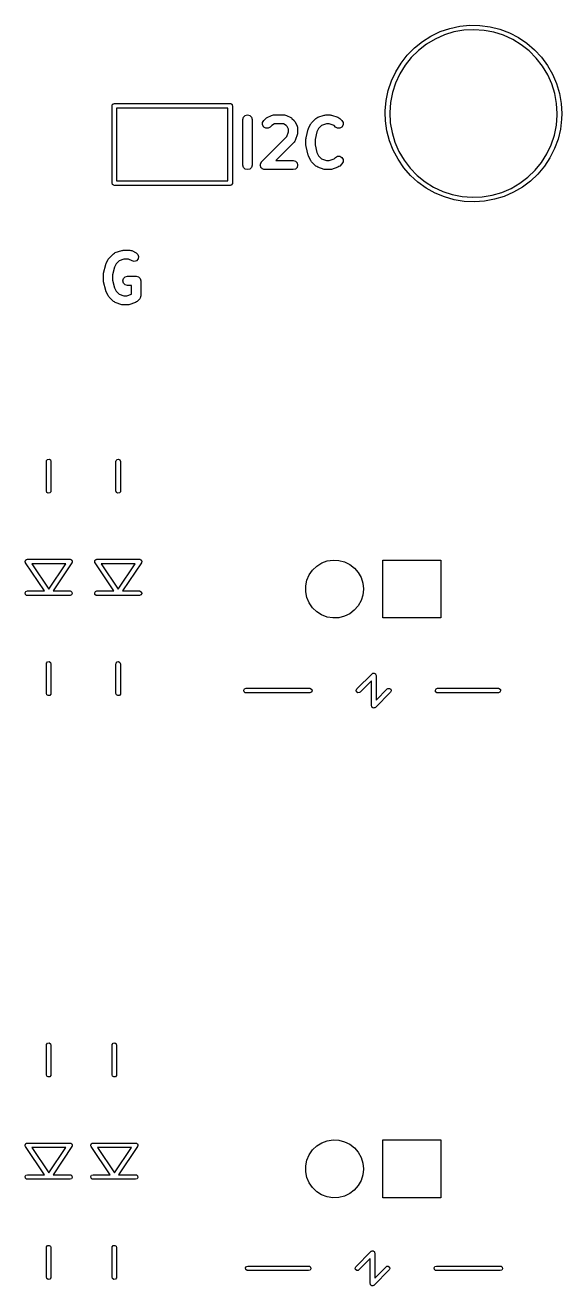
# Model space of a CAD drawing. Extents: x 0 to 132, y -20 to 105.
# Drawn here: x 35.4 to 53.05, y 61.99 to 103.4 of the extents above; entities that cross this region are included whole.
import ezdxf

# ---------------------------------------------------------------- set-up
doc = ezdxf.new("R2010")
doc.units = 0
doc.layers.add('BLACK', color=7, linetype='CONTINUOUS')

msp = doc.modelspace()

# ---------------------------------------------------------------- linework, layer by layer
at = {"layer": 'BLACK', "linetype": 'CONTINUOUS'}
for p, q in [((48.7493, 103.048), (49.051, 103.192)), ((49.051, 103.192), (49.3672, 103.3)), ((49.5052, 103.181), (49.1882, 103.084)), ((49.3672, 103.3), (49.6938, 103.371)), ((49.8315, 103.239), (49.5052, 103.181)), ((49.6938, 103.371), (50.0264, 103.404)), ((50.1624, 103.257), (49.8315, 103.239)), ((50.0264, 103.404), (50.3606, 103.399)), ((50.4931, 103.235), (50.1624, 103.257)), ((50.3606, 103.399), (50.692, 103.355)), ((50.8188, 103.174), (50.4931, 103.235)), ((50.692, 103.355), (51.0162, 103.274)), ((51.1347, 103.074), (50.8188, 103.174)), ((51.0162, 103.274), (51.3289, 103.156)), ((51.3289, 103.156), (51.626, 103.003)), ((48.2052, 102.661), (48.4661, 102.87)), ((48.6003, 102.781), (48.338, 102.578)), ((48.4661, 102.87), (48.7493, 103.048)), ((48.8851, 102.95), (48.6003, 102.781)), ((49.1882, 103.084), (48.8851, 102.95)), ((51.4364, 102.937), (51.1347, 103.074)), ((51.7194, 102.764), (51.4364, 102.937)), ((51.626, 103.003), (51.9034, 102.816)), ((51.9797, 102.559), (51.7194, 102.764)), ((51.9034, 102.816), (52.1576, 102.599)), ((47.7639, 102.161), (47.9701, 102.424)), ((48.1018, 102.346), (47.8953, 102.087)), ((47.9701, 102.424), (48.2052, 102.661)), ((48.338, 102.578), (48.1018, 102.346)), ((52.2134, 102.324), (51.9797, 102.559)), ((52.1576, 102.599), (52.3851, 102.354)), ((52.4172, 102.063), (52.2134, 102.324)), ((52.3851, 102.354), (52.583, 102.085)), ((47.4485, 101.572), (47.5892, 101.876)), ((47.5892, 101.876), (47.7639, 102.161)), ((47.8953, 102.087), (47.7214, 101.805)), ((52.5881, 101.779), (52.4172, 102.063)), ((52.583, 102.085), (52.7486, 101.794)), ((47.3435, 101.255), (47.4485, 101.572)), ((47.5827, 101.504), (47.4811, 101.188)), ((47.7214, 101.805), (47.5827, 101.504)), ((52.7237, 101.477), (52.5881, 101.779)), ((52.8219, 101.16), (52.7237, 101.477)), ((52.7486, 101.794), (52.8798, 101.487)), ((52.8798, 101.487), (52.9747, 101.166)), ((47.2757, 100.928), (47.3435, 101.255)), ((47.4811, 101.188), (47.4181, 100.863)), ((52.8815, 100.834), (52.8219, 101.16)), ((52.9747, 101.166), (53.0322, 100.837)), ((38.262, 100.757), (38.2637, 100.767)), ((38.262, 98.2175), (38.262, 100.757)), ((38.2631, 100.771), (38.2648, 100.773)), ((38.2637, 100.767), (38.2631, 100.771)), ((38.2648, 100.773), (38.2665, 100.783)), ((38.2665, 100.783), (38.279, 100.798)), ((38.279, 100.798), (38.2888, 100.815)), ((38.2888, 100.815), (38.2951, 100.817)), ((38.2951, 100.817), (38.2995, 100.822)), ((38.2995, 100.822), (38.3187, 100.826)), ((38.3187, 100.826), (38.337, 100.832)), ((38.337, 100.832), (42.147, 100.832)), ((38.412, 100.682), (38.412, 98.2925)), ((42.072, 100.682), (38.412, 100.682)), ((42.072, 98.2925), (42.072, 100.682)), ((42.147, 100.832), (42.1567, 100.831)), ((42.1567, 100.831), (42.16, 100.831)), ((42.16, 100.831), (42.1629, 100.83)), ((42.1629, 100.83), (42.1727, 100.828)), ((42.1727, 100.828), (42.1876, 100.815)), ((42.1876, 100.815), (42.2045, 100.806)), ((42.2045, 100.806), (42.2068, 100.799)), ((42.2068, 100.799), (42.212, 100.795)), ((42.212, 100.795), (42.2153, 100.776)), ((42.2153, 100.776), (42.222, 100.757)), ((42.222, 100.757), (42.222, 98.2175)), ((47.246, 100.595), (47.2757, 100.928)), ((47.4181, 100.863), (47.3947, 100.532)), ((52.9014, 100.504), (52.8815, 100.834)), ((53.0322, 100.837), (53.0514, 100.504)), ((42.5647, 100.309), (42.5848, 100.384)), ((42.5647, 98.8089), (42.5647, 100.309)), ((42.5848, 100.384), (42.6397, 100.439)), ((42.6397, 100.439), (42.7147, 100.459)), ((42.7147, 100.459), (42.7897, 100.439)), ((42.7897, 100.439), (42.8446, 100.384)), ((42.8446, 100.384), (42.8647, 100.309)), ((42.8647, 100.309), (42.8647, 98.8089)), ((43.2127, 100.205), (43.2515, 100.272)), ((43.2515, 100.272), (43.3229, 100.344)), ((43.3229, 100.344), (43.3438, 100.356)), ((43.3438, 100.356), (43.3619, 100.372)), ((43.3619, 100.372), (43.5048, 100.443)), ((43.5048, 100.443), (43.5385, 100.45)), ((43.5385, 100.45), (43.5719, 100.459)), ((43.5719, 100.459), (43.929, 100.459)), ((43.929, 100.459), (43.9623, 100.45)), ((43.9623, 100.45), (43.9961, 100.443)), ((43.9961, 100.443), (44.1389, 100.372)), ((44.1389, 100.372), (44.157, 100.356)), ((44.157, 100.356), (44.1779, 100.344)), ((44.1779, 100.344), (44.2493, 100.272)), ((44.2493, 100.272), (44.2614, 100.251)), ((44.2614, 100.251), (44.2774, 100.233)), ((44.2774, 100.233), (44.3489, 100.09)), ((44.8229, 100.201), (44.9658, 100.344)), ((44.9658, 100.344), (44.9957, 100.361)), ((44.9957, 100.361), (45.0244, 100.38)), ((45.0244, 100.38), (45.2387, 100.451)), ((45.2387, 100.451), (45.2628, 100.453)), ((45.2628, 100.453), (45.2861, 100.459)), ((45.2861, 100.459), (45.429, 100.459)), ((45.429, 100.459), (45.4523, 100.453)), ((45.4523, 100.453), (45.4764, 100.451)), ((45.4764, 100.451), (45.6907, 100.38)), ((45.6907, 100.38), (45.7195, 100.361)), ((45.7195, 100.361), (45.7493, 100.344)), ((45.7493, 100.344), (45.8208, 100.272)), ((45.8208, 100.272), (45.8596, 100.205)), ((47.2476, 100.532), (47.246, 100.595)), ((47.2548, 100.261), (47.2476, 100.532)), ((47.3019, 99.9296), (47.2548, 100.261)), ((47.3947, 100.532), (47.4112, 100.201)), ((52.874, 100.116), (52.9008, 100.446)), ((52.9008, 100.446), (52.9014, 100.504)), ((53.0457, 100.321), (53.0055, 99.9893)), ((53.0514, 100.504), (53.0457, 100.321)), ((43.2127, 100.127), (43.2127, 100.205)), ((43.2515, 100.06), (43.2127, 100.127)), ((43.3187, 100.021), (43.2515, 100.06)), ((43.3964, 100.021), (43.3187, 100.021)), ((43.4636, 100.06), (43.3964, 100.021)), ((43.5179, 100.114), (43.4636, 100.06)), ((43.6073, 100.159), (43.5179, 100.114)), ((43.8936, 100.159), (43.6073, 100.159)), ((43.983, 100.114), (43.8936, 100.159)), ((44.02, 100.077), (43.983, 100.114)), ((44.0122, 99.7471), (44.0647, 99.9047)), ((44.0647, 99.9878), (44.02, 100.077)), ((44.0647, 99.9047), (44.0647, 99.9878)), ((44.357, 99.8329), (44.2856, 99.6186)), ((44.3489, 100.09), (44.3558, 100.057)), ((44.3558, 100.057), (44.3647, 100.023)), ((44.3585, 99.857), (44.357, 99.8329)), ((44.3647, 99.8804), (44.3585, 99.857)), ((44.3647, 100.023), (44.3647, 99.8804)), ((44.6406, 99.7025), (44.712, 99.9882)), ((44.712, 99.9882), (44.7201, 100.003)), ((44.7201, 100.003), (44.7234, 100.019)), ((44.7234, 100.019), (44.7948, 100.162)), ((44.7948, 100.162), (44.8109, 100.18)), ((44.8109, 100.18), (44.8229, 100.201)), ((44.9991, 99.8994), (44.9361, 99.6476)), ((45.0523, 100.006), (44.9991, 99.8994)), ((45.1529, 100.106), (45.0523, 100.006)), ((45.3105, 100.159), (45.1529, 100.106)), ((45.4047, 100.159), (45.3105, 100.159)), ((45.5623, 100.106), (45.4047, 100.159)), ((45.6086, 100.06), (45.5623, 100.106)), ((45.6759, 100.021), (45.6086, 100.06)), ((45.7535, 100.021), (45.6759, 100.021)), ((45.8208, 100.06), (45.7535, 100.021)), ((45.8596, 100.127), (45.8208, 100.06)), ((45.8596, 100.205), (45.8596, 100.127)), ((47.3867, 99.6063), (47.3019, 99.9296)), ((47.4112, 100.201), (47.4673, 99.8748)), ((47.4673, 99.8748), (47.5623, 99.5573)), ((52.8076, 99.7909), (52.874, 100.116)), ((53.0055, 99.9893), (52.9275, 99.6643)), ((43.1801, 98.915), (44.0122, 99.7471)), ((44.2493, 99.56), (43.6483, 98.9589)), ((44.2666, 99.5899), (44.2493, 99.56)), ((44.2856, 99.6186), (44.2666, 99.5899)), ((44.6361, 99.6661), (44.6409, 99.6839)), ((44.6361, 99.4518), (44.6361, 99.6661)), ((44.6409, 99.4339), (44.6361, 99.4518)), ((44.6409, 99.6839), (44.6406, 99.7025)), ((44.6406, 99.4154), (44.6409, 99.4339)), ((44.712, 99.1297), (44.6406, 99.4154)), ((44.9361, 99.6476), (44.9361, 99.4702)), ((44.9361, 99.4702), (44.9991, 99.2184)), ((47.5081, 99.2949), (47.3867, 99.6063)), ((47.5623, 99.5573), (47.6947, 99.2535)), ((52.5608, 99.177), (52.7027, 99.4765)), ((52.7027, 99.4765), (52.8076, 99.7909)), ((52.9275, 99.6643), (52.8126, 99.3504)), ((44.7201, 99.1152), (44.712, 99.1297)), ((44.7234, 99.099), (44.7201, 99.1152)), ((44.7948, 98.9561), (44.7234, 99.099)), ((44.9991, 99.2184), (45.0523, 99.1121)), ((45.0523, 99.1121), (45.1529, 99.0115)), ((45.1529, 99.0115), (45.3105, 98.9589)), ((45.4047, 98.9589), (45.5623, 99.0115)), ((45.5623, 99.0115), (45.6086, 99.0579)), ((45.6086, 99.0579), (45.6759, 99.0967)), ((45.6759, 99.0967), (45.7535, 99.0967)), ((45.7535, 99.0967), (45.8208, 99.0579)), ((45.8208, 99.0579), (45.8596, 98.9906)), ((45.8596, 98.9906), (45.8596, 98.913)), ((47.6645, 98.9994), (47.5081, 99.2949)), ((47.8538, 98.724), (47.6645, 98.9994)), ((47.6947, 99.2535), (47.8626, 98.9678)), ((52.384, 98.8968), (52.5608, 99.177)), ((52.6624, 99.0518), (52.4789, 98.7724)), ((52.8126, 99.3504), (52.6624, 99.0518)), ((42.5848, 98.7339), (42.5647, 98.8089)), ((42.6397, 98.679), (42.5848, 98.7339)), ((42.7147, 98.6589), (42.6397, 98.679)), ((42.7897, 98.679), (42.7147, 98.6589)), ((42.8446, 98.7339), (42.7897, 98.679)), ((42.8647, 98.8089), (42.8446, 98.7339)), ((43.1361, 98.8089), (43.1413, 98.828)), ((43.1413, 98.7899), (43.1361, 98.8089)), ((43.1413, 98.8478), (43.1511, 98.8649)), ((43.1413, 98.828), (43.1413, 98.8478)), ((43.1413, 98.7701), (43.1413, 98.7899)), ((43.1511, 98.753), (43.1413, 98.7701)), ((43.1511, 98.8649), (43.1562, 98.8839)), ((43.1562, 98.7339), (43.1511, 98.753)), ((43.1562, 98.8839), (43.1702, 98.8979)), ((43.1702, 98.72), (43.1562, 98.7339)), ((43.1702, 98.8979), (43.1801, 98.915)), ((43.1801, 98.7029), (43.1702, 98.72)), ((43.1972, 98.693), (43.1801, 98.7029)), ((43.2111, 98.679), (43.1972, 98.693)), ((43.2302, 98.6739), (43.2111, 98.679)), ((43.2473, 98.664), (43.2302, 98.6739)), ((43.2671, 98.664), (43.2473, 98.664)), ((43.2861, 98.6589), (43.2671, 98.664)), ((44.2147, 98.6589), (43.2861, 98.6589)), ((43.6483, 98.9589), (44.2147, 98.9589)), ((44.2147, 98.9589), (44.2897, 98.9388)), ((44.2897, 98.679), (44.2147, 98.6589)), ((44.2897, 98.9388), (44.3446, 98.8839)), ((44.3446, 98.7339), (44.2897, 98.679)), ((44.3446, 98.8839), (44.3647, 98.8089)), ((44.3647, 98.8089), (44.3446, 98.7339)), ((44.8109, 98.9381), (44.7948, 98.9561)), ((44.8229, 98.9171), (44.8109, 98.9381)), ((44.9658, 98.7743), (44.8229, 98.9171)), ((44.9957, 98.7571), (44.9658, 98.7743)), ((45.0244, 98.7381), (44.9957, 98.7571)), ((45.2387, 98.6666), (45.0244, 98.7381)), ((45.2628, 98.6652), (45.2387, 98.6666)), ((45.2861, 98.6589), (45.2628, 98.6652)), ((45.429, 98.6589), (45.2861, 98.6589)), ((45.3105, 98.9589), (45.4047, 98.9589)), ((45.4523, 98.6652), (45.429, 98.6589)), ((45.4764, 98.6666), (45.4523, 98.6652)), ((45.6907, 98.7381), (45.4764, 98.6666)), ((45.7195, 98.7571), (45.6907, 98.7381)), ((45.7493, 98.7743), (45.7195, 98.7571)), ((45.8208, 98.8457), (45.7493, 98.7743)), ((45.8596, 98.913), (45.8208, 98.8457)), ((48.0736, 98.4721), (47.8538, 98.724)), ((47.8626, 98.9678), (48.0637, 98.7044)), ((48.0637, 98.7044), (48.2949, 98.467)), ((51.9362, 98.4098), (52.1748, 98.6398)), ((52.1748, 98.6398), (52.384, 98.8968)), ((52.4789, 98.7724), (52.2645, 98.516)), ((38.2687, 98.1992), (38.262, 98.2175)), ((38.272, 98.18), (38.2687, 98.1992)), ((38.2772, 98.1756), (38.272, 98.18)), ((38.2795, 98.1693), (38.2772, 98.1756)), ((38.2964, 98.1595), (38.2795, 98.1693)), ((38.3113, 98.147), (38.2964, 98.1595)), ((38.412, 98.2925), (42.072, 98.2925)), ((42.1653, 98.1492), (42.147, 98.1425)), ((42.1845, 98.1525), (42.1653, 98.1492)), ((42.1888, 98.1577), (42.1845, 98.1525)), ((42.1952, 98.16), (42.1888, 98.1577)), ((42.205, 98.1769), (42.1952, 98.16)), ((42.2175, 98.1918), (42.205, 98.1769)), ((42.2192, 98.2016), (42.2175, 98.1918)), ((42.2209, 98.2045), (42.2192, 98.2016)), ((42.222, 98.2175), (42.2203, 98.2078)), ((42.2203, 98.2078), (42.2209, 98.2045)), ((48.3208, 98.2471), (48.0736, 98.4721)), ((48.2949, 98.467), (48.553, 98.2591)), ((48.5923, 98.0521), (48.3208, 98.2471)), ((48.553, 98.2591), (48.8342, 98.0837)), ((51.3852, 98.0437), (51.6717, 98.2101)), ((51.6717, 98.2101), (51.9362, 98.4098)), ((52.022, 98.2859), (51.7547, 98.0852)), ((52.2645, 98.516), (52.022, 98.2859)), ((38.3211, 98.1453), (38.3113, 98.147)), ((38.324, 98.1436), (38.3211, 98.1453)), ((38.3273, 98.1442), (38.324, 98.1436)), ((38.337, 98.1425), (38.3273, 98.1442)), ((42.147, 98.1425), (38.337, 98.1425)), ((48.8843, 97.8895), (48.5923, 98.0521)), ((48.8342, 98.0837), (49.1344, 97.9434)), ((49.1932, 97.7616), (48.8843, 97.8895)), ((49.1344, 97.9434), (49.4493, 97.8402)), ((49.5146, 97.67), (49.1932, 97.7616)), ((49.4493, 97.8402), (49.7743, 97.7755)), ((49.7743, 97.7755), (50.1048, 97.7504)), ((50.1048, 97.7504), (50.4358, 97.7652)), ((50.4358, 97.7652), (50.7627, 97.8196)), ((50.7627, 97.8196), (51.0807, 97.9129)), ((51.1601, 97.7822), (50.8406, 97.6839)), ((51.0807, 97.9129), (51.3852, 98.0437)), ((51.4661, 97.9165), (51.1601, 97.7822)), ((51.7547, 98.0852), (51.4661, 97.9165)), ((49.8445, 97.616), (49.5146, 97.67)), ((50.1784, 97.6002), (49.8445, 97.616)), ((50.5119, 97.623), (50.1784, 97.6002)), ((50.8406, 97.6839), (50.5119, 97.623)), ((38.064, 95.5739), (38.1354, 95.7167)), ((38.1354, 95.7167), (38.1514, 95.7348)), ((38.1514, 95.7348), (38.1635, 95.7557)), ((38.1635, 95.7557), (38.3064, 95.8986)), ((38.3064, 95.8986), (38.3362, 95.9158)), ((38.3362, 95.9158), (38.365, 95.9348)), ((38.365, 95.9348), (38.5793, 96.0062)), ((38.6511, 95.7139), (38.4935, 95.6614)), ((38.5793, 96.0062), (38.6034, 96.0077)), ((38.6034, 96.0077), (38.6267, 96.0139)), ((38.6267, 96.0139), (38.841, 96.0139)), ((38.8056, 95.7139), (38.6511, 95.7139)), ((38.9168, 95.6583), (38.8056, 95.7139)), ((38.841, 96.0139), (38.8743, 96.005)), ((38.8743, 96.005), (38.9081, 95.9981)), ((38.9081, 95.9981), (39.0509, 95.9267)), ((39.0665, 95.6673), (38.9928, 95.6428)), ((39.0509, 95.9267), (39.109, 95.8751)), ((39.118, 95.7254), (39.0665, 95.6673)), ((39.109, 95.8751), (39.1336, 95.8015)), ((39.1336, 95.8015), (39.118, 95.7254)), ((37.9812, 95.2575), (38.0526, 95.5432)), ((37.9815, 95.2389), (37.9812, 95.2575)), ((38.0526, 95.5432), (38.0607, 95.5576)), ((38.0607, 95.5576), (38.064, 95.5739)), ((38.3397, 95.4544), (38.2767, 95.2026)), ((38.3928, 95.5608), (38.3397, 95.4544)), ((38.4935, 95.6614), (38.3928, 95.5608)), ((38.9928, 95.6428), (38.9168, 95.6583)), ((37.9767, 95.2211), (37.9815, 95.2389)), ((37.9767, 95.0068), (37.9767, 95.2211)), ((37.9815, 94.9889), (37.9767, 95.0068)), ((37.9812, 94.9704), (37.9815, 94.9889)), ((38.0526, 94.6847), (37.9812, 94.9704)), ((38.2767, 95.2026), (38.2767, 95.0252)), ((38.2767, 95.0252), (38.3397, 94.7734)), ((38.6196, 95.0068), (38.6397, 95.0818)), ((38.6397, 94.9318), (38.6196, 95.0068)), ((38.6397, 95.0818), (38.6946, 95.1367)), ((38.6946, 94.8769), (38.6397, 94.9318)), ((38.6946, 95.1367), (38.7696, 95.1568)), ((38.7696, 94.8568), (38.6946, 94.8769)), ((38.7696, 95.1568), (39.0553, 95.1568)), ((38.9053, 94.8568), (38.7696, 94.8568)), ((38.9053, 94.5689), (38.9053, 94.8568)), ((39.0553, 95.1568), (39.1303, 95.1367)), ((39.1303, 95.1367), (39.1852, 95.0818)), ((39.1852, 95.0818), (39.2053, 95.0068)), ((39.2053, 95.0068), (39.2053, 94.5068)), ((38.0607, 94.6702), (38.0526, 94.6847)), ((38.064, 94.654), (38.0607, 94.6702)), ((38.1354, 94.5111), (38.064, 94.654)), ((38.1514, 94.4931), (38.1354, 94.5111)), ((38.1635, 94.4721), (38.1514, 94.4931)), ((38.3064, 94.3293), (38.1635, 94.4721)), ((38.3397, 94.7734), (38.3928, 94.6671)), ((38.3928, 94.6671), (38.4935, 94.5665)), ((38.4935, 94.5665), (38.6511, 94.5139)), ((38.6511, 94.5139), (38.7452, 94.5139)), ((38.7452, 94.5139), (38.9028, 94.5665)), ((38.9028, 94.5665), (38.9053, 94.5689)), ((39.1852, 94.4318), (39.1712, 94.4178)), ((39.1903, 94.4509), (39.1852, 94.4318)), ((39.2002, 94.468), (39.1903, 94.4509)), ((39.2053, 94.5068), (39.2002, 94.4877)), ((39.2002, 94.4877), (39.2002, 94.468)), ((38.3362, 94.3121), (38.3064, 94.3293)), ((38.365, 94.2931), (38.3362, 94.3121)), ((38.5793, 94.2216), (38.365, 94.2931)), ((38.6034, 94.2202), (38.5793, 94.2216)), ((38.6267, 94.2139), (38.6034, 94.2202)), ((38.7696, 94.2139), (38.6267, 94.2139)), ((38.7929, 94.2202), (38.7696, 94.2139)), ((38.817, 94.2216), (38.7929, 94.2202)), ((39.0313, 94.2931), (38.817, 94.2216)), ((39.0601, 94.312), (39.0313, 94.2931)), ((39.0899, 94.3293), (39.0601, 94.312)), ((39.1613, 94.4007), (39.0899, 94.3293)), ((39.1712, 94.4178), (39.1613, 94.4007)), ((36.103, 89.0735), (36.1075, 89.0992)), ((36.103, 88.1035), (36.103, 89.0735)), ((36.1075, 89.0992), (36.1405, 89.1385)), ((36.1405, 89.1385), (36.191, 89.1474)), ((36.191, 89.1474), (36.2355, 89.1217)), ((36.2355, 89.1217), (36.253, 89.0735)), ((36.253, 89.0735), (36.253, 88.1035)), ((38.389, 89.0735), (38.3935, 89.0992)), ((38.389, 88.1035), (38.389, 89.0735)), ((38.3935, 89.0992), (38.4265, 89.1385)), ((38.4265, 89.1385), (38.477, 89.1474)), ((38.477, 89.1474), (38.5215, 89.1217)), ((38.5215, 89.1217), (38.539, 89.0735)), ((38.539, 89.0735), (38.539, 88.1035)), ((36.1205, 88.0553), (36.103, 88.1035)), ((36.165, 88.0296), (36.1205, 88.0553)), ((36.2155, 88.0385), (36.165, 88.0296)), ((36.2485, 88.0778), (36.2155, 88.0385)), ((36.253, 88.1035), (36.2485, 88.0778)), ((38.4065, 88.0553), (38.389, 88.1035)), ((38.451, 88.0296), (38.4065, 88.0553)), ((38.5015, 88.0385), (38.451, 88.0296)), ((38.5345, 88.0778), (38.5015, 88.0385)), ((38.539, 88.1035), (38.5345, 88.0778)), ((35.4041, 85.7965), (35.4095, 85.8058)), ((35.4069, 85.781), (35.4041, 85.7965)), ((35.4052, 85.7654), (35.4069, 85.781)), ((35.4125, 85.7489), (35.4052, 85.7654)), ((35.4095, 85.8058), (35.4106, 85.8164)), ((35.4106, 85.8164), (35.4219, 85.8273)), ((35.413, 85.746), (35.4125, 85.7489)), ((35.4143, 85.7449), (35.413, 85.746)), ((35.4158, 85.7416), (35.4143, 85.7449)), ((36.0371, 84.8185), (35.4158, 85.7416)), ((35.4219, 85.8273), (35.4298, 85.841)), ((35.4298, 85.841), (35.4399, 85.8446)), ((35.4399, 85.8446), (35.4476, 85.852)), ((35.4476, 85.852), (35.4632, 85.8531)), ((35.4632, 85.8531), (35.478, 85.8585)), ((35.478, 85.8585), (36.878, 85.8585)), ((36.9402, 85.7416), (36.3189, 84.8185)), ((36.878, 85.8585), (36.8816, 85.8579)), ((36.8816, 85.8579), (36.8832, 85.8583)), ((36.8832, 85.8583), (36.8859, 85.8571)), ((36.8859, 85.8571), (36.9037, 85.854)), ((36.9037, 85.854), (36.9157, 85.8439)), ((36.9157, 85.8439), (36.93, 85.8375)), ((36.93, 85.8375), (36.9347, 85.8279)), ((36.9347, 85.8279), (36.943, 85.821)), ((36.944, 85.7569), (36.9402, 85.7416)), ((36.943, 85.821), (36.9457, 85.8055)), ((36.9519, 85.7705), (36.944, 85.7569)), ((36.9457, 85.8055), (36.9526, 85.7914)), ((36.9526, 85.7914), (36.95, 85.781)), ((36.95, 85.781), (36.9519, 85.7705)), ((37.6901, 85.7965), (37.6955, 85.8058)), ((37.6929, 85.781), (37.6901, 85.7965)), ((37.6912, 85.7654), (37.6929, 85.781)), ((37.6985, 85.7489), (37.6912, 85.7654)), ((37.6955, 85.8058), (37.6966, 85.8164)), ((37.6966, 85.8164), (37.7079, 85.8273)), ((37.699, 85.746), (37.6985, 85.7489)), ((37.7003, 85.7449), (37.699, 85.746)), ((37.7018, 85.7416), (37.7003, 85.7449)), ((38.3231, 84.8185), (37.7018, 85.7416)), ((37.7079, 85.8273), (37.7158, 85.841)), ((37.7158, 85.841), (37.7259, 85.8446)), ((37.7259, 85.8446), (37.7336, 85.852)), ((37.7336, 85.852), (37.7492, 85.8531)), ((37.7492, 85.8531), (37.764, 85.8585)), ((37.764, 85.8585), (39.164, 85.8585)), ((39.2262, 85.7416), (38.6049, 84.8185)), ((39.164, 85.8585), (39.1676, 85.8579)), ((39.1676, 85.8579), (39.1692, 85.8583)), ((39.1692, 85.8583), (39.1719, 85.8571)), ((39.1719, 85.8571), (39.1897, 85.854)), ((39.1897, 85.854), (39.2017, 85.8439)), ((39.2017, 85.8439), (39.216, 85.8375)), ((39.216, 85.8375), (39.2207, 85.8279)), ((39.2207, 85.8279), (39.229, 85.821)), ((39.23, 85.7569), (39.2262, 85.7416)), ((39.229, 85.821), (39.2317, 85.8055)), ((39.2379, 85.7705), (39.23, 85.7569)), ((39.2317, 85.8055), (39.2386, 85.7914)), ((39.2386, 85.7914), (39.236, 85.781)), ((39.236, 85.781), (39.2379, 85.7705)), ((44.9948, 85.6372), (45.1585, 85.7386)), ((45.1585, 85.7386), (45.3391, 85.8051)), ((45.3391, 85.8051), (45.5295, 85.8339)), ((45.5295, 85.8339), (45.7217, 85.8238)), ((45.7217, 85.8238), (45.908, 85.7753)), ((45.908, 85.7753), (46.0807, 85.6903)), ((47.1635, 83.93), (47.1635, 85.835)), ((47.1635, 85.835), (49.0685, 85.835)), ((49.0685, 85.835), (49.0685, 83.93)), ((35.6189, 85.7085), (36.178, 84.8778)), ((36.7371, 85.7085), (35.6189, 85.7085)), ((36.178, 84.8778), (36.7371, 85.7085)), ((37.9049, 85.7085), (38.464, 84.8778)), ((39.0231, 85.7085), (37.9049, 85.7085)), ((38.464, 84.8778), (39.0231, 85.7085)), ((44.6681, 85.1705), (44.7445, 85.3472)), ((44.7445, 85.3472), (44.855, 85.5049)), ((44.855, 85.5049), (44.9948, 85.6372)), ((46.0807, 85.6903), (46.2329, 85.5723)), ((46.2329, 85.5723), (46.3581, 85.4261)), ((46.3581, 85.4261), (46.4515, 85.2577)), ((44.628, 84.7896), (44.6287, 84.9821)), ((44.6287, 84.9821), (44.6681, 85.1705)), ((46.4515, 85.2577), (46.509, 85.074)), ((46.509, 85.074), (46.5285, 84.8825)), ((35.4041, 84.7565), (35.4298, 84.801)), ((35.413, 84.706), (35.4041, 84.7565)), ((35.4523, 84.673), (35.413, 84.706)), ((35.4298, 84.801), (35.478, 84.8185)), ((35.478, 84.6685), (35.4523, 84.673)), ((35.478, 84.8185), (36.0371, 84.8185)), ((36.878, 84.6685), (35.478, 84.6685)), ((36.3189, 84.8185), (36.878, 84.8185)), ((36.878, 84.8185), (36.9037, 84.814)), ((36.9262, 84.686), (36.878, 84.6685)), ((36.9037, 84.814), (36.943, 84.781)), ((36.9519, 84.7305), (36.9262, 84.686)), ((36.943, 84.781), (36.9519, 84.7305)), ((37.6901, 84.7565), (37.7158, 84.801)), ((37.699, 84.706), (37.6901, 84.7565)), ((37.7383, 84.673), (37.699, 84.706)), ((37.7158, 84.801), (37.764, 84.8185)), ((37.764, 84.6685), (37.7383, 84.673)), ((37.764, 84.8185), (38.3231, 84.8185)), ((39.164, 84.6685), (37.764, 84.6685)), ((38.6049, 84.8185), (39.164, 84.8185)), ((39.164, 84.8185), (39.1897, 84.814)), ((39.2122, 84.686), (39.164, 84.6685)), ((39.1897, 84.814), (39.229, 84.781)), ((39.2379, 84.7305), (39.2122, 84.686)), ((39.229, 84.781), (39.2379, 84.7305)), ((44.6661, 84.6008), (44.628, 84.7896)), ((44.7413, 84.4236), (44.6661, 84.6008)), ((46.4488, 84.5012), (46.3543, 84.3334)), ((46.5077, 84.6845), (46.4488, 84.5012)), ((46.5285, 84.8758), (46.5077, 84.6845)), ((46.5285, 84.8825), (46.5285, 84.8758)), ((44.8506, 84.2652), (44.7413, 84.4236)), ((44.9896, 84.1319), (44.8506, 84.2652)), ((45.1525, 84.0293), (44.9896, 84.1319)), ((46.0751, 84.0712), (45.9018, 83.9874)), ((46.228, 84.1882), (46.0751, 84.0712)), ((46.3543, 84.3334), (46.228, 84.1882)), ((45.3327, 83.9616), (45.1525, 84.0293)), ((45.5228, 83.9315), (45.3327, 83.9616)), ((45.7151, 83.9402), (45.5228, 83.9315)), ((45.9018, 83.9874), (45.7151, 83.9402)), ((49.0685, 83.93), (47.1635, 83.93)), ((36.103, 82.4235), (36.1075, 82.4492)), ((36.103, 81.4535), (36.103, 82.4235)), ((36.1075, 82.4492), (36.1405, 82.4885)), ((36.1405, 82.4885), (36.191, 82.4974)), ((36.191, 82.4974), (36.2355, 82.4717)), ((36.2355, 82.4717), (36.253, 82.4235)), ((36.253, 82.4235), (36.253, 81.4535)), ((38.389, 82.4235), (38.3935, 82.4492)), ((38.389, 81.4535), (38.389, 82.4235)), ((38.3935, 82.4492), (38.4265, 82.4885)), ((38.4265, 82.4885), (38.477, 82.4974)), ((38.477, 82.4974), (38.5215, 82.4717)), ((38.5215, 82.4717), (38.539, 82.4235)), ((38.539, 82.4235), (38.539, 81.4535)), ((46.313, 81.5985), (46.813, 82.0985)), ((46.813, 82.0985), (46.8264, 82.1079)), ((46.8264, 82.1079), (46.8285, 82.1105)), ((46.8285, 82.1105), (46.8305, 82.1108)), ((46.8305, 82.1108), (46.8343, 82.1135)), ((46.8343, 82.1135), (46.8568, 82.1154)), ((46.8568, 82.1154), (46.879, 82.1194)), ((46.879, 82.1194), (46.882, 82.1176)), ((46.882, 82.1176), (46.8854, 82.1179)), ((46.8854, 82.1179), (46.9039, 82.105)), ((46.9039, 82.105), (46.9235, 82.0937)), ((46.9235, 82.0937), (46.9246, 82.0905)), ((46.9246, 82.0905), (46.9274, 82.0885)), ((46.9274, 82.0885), (46.9333, 82.0667)), ((46.9333, 82.0667), (46.941, 82.0455)), ((46.941, 82.0455), (46.941, 81.2266)), ((42.5921, 81.5585), (42.6178, 81.603)), ((42.6178, 81.603), (42.666, 81.6205)), ((42.666, 81.6205), (44.766, 81.6205)), ((44.766, 81.6205), (44.7917, 81.616)), ((44.7917, 81.616), (44.831, 81.583)), ((44.831, 81.583), (44.8399, 81.5325)), ((46.2913, 81.552), (46.313, 81.5985)), ((46.791, 81.8644), (46.419, 81.4925)), ((46.791, 81.0455), (46.791, 81.8644)), ((46.941, 81.2266), (47.313, 81.5985)), ((47.313, 81.5985), (47.3343, 81.6135)), ((47.3343, 81.6135), (47.3854, 81.6179)), ((47.3854, 81.6179), (47.4274, 81.5885)), ((47.4274, 81.5885), (47.4407, 81.539)), ((48.8921, 81.5585), (48.9178, 81.603)), ((48.9178, 81.603), (48.966, 81.6205)), ((48.966, 81.6205), (50.966, 81.6205)), ((50.966, 81.6205), (50.9917, 81.616)), ((50.9917, 81.616), (51.031, 81.583)), ((51.031, 81.583), (51.0399, 81.5325)), ((36.1205, 81.4053), (36.103, 81.4535)), ((36.165, 81.3796), (36.1205, 81.4053)), ((36.2155, 81.3885), (36.165, 81.3796)), ((36.2485, 81.4278), (36.2155, 81.3885)), ((36.253, 81.4535), (36.2485, 81.4278)), ((38.4065, 81.4053), (38.389, 81.4535)), ((38.451, 81.3796), (38.4065, 81.4053)), ((38.5015, 81.3885), (38.451, 81.3796)), ((38.5345, 81.4278), (38.5015, 81.3885)), ((38.539, 81.4535), (38.5345, 81.4278)), ((42.601, 81.508), (42.5921, 81.5585)), ((42.6403, 81.475), (42.601, 81.508)), ((42.666, 81.4705), (42.6403, 81.475)), ((44.766, 81.4705), (42.666, 81.4705)), ((44.8142, 81.488), (44.766, 81.4705)), ((44.8399, 81.5325), (44.8142, 81.488)), ((46.3046, 81.5025), (46.2913, 81.552)), ((46.3466, 81.4731), (46.3046, 81.5025)), ((46.3977, 81.4775), (46.3466, 81.4731)), ((46.419, 81.4925), (46.3977, 81.4775)), ((47.419, 81.4925), (46.919, 80.9925)), ((47.4407, 81.539), (47.419, 81.4925)), ((48.901, 81.508), (48.8921, 81.5585)), ((48.9403, 81.475), (48.901, 81.508)), ((48.966, 81.4705), (48.9403, 81.475)), ((50.966, 81.4705), (48.966, 81.4705)), ((51.0142, 81.488), (50.966, 81.4705)), ((51.0399, 81.5325), (51.0142, 81.488)), ((46.7987, 81.0243), (46.791, 81.0455)), ((46.8046, 81.0025), (46.7987, 81.0243)), ((46.8074, 81.0005), (46.8046, 81.0025)), ((46.8085, 80.9973), (46.8074, 81.0005)), ((46.8281, 80.986), (46.8085, 80.9973)), ((46.8466, 80.9731), (46.8281, 80.986)), ((46.85, 80.9734), (46.8466, 80.9731)), ((46.853, 80.9716), (46.85, 80.9734)), ((46.8752, 80.9756), (46.853, 80.9716)), ((46.8977, 80.9775), (46.8752, 80.9756)), ((46.9015, 80.9802), (46.8977, 80.9775)), ((46.9035, 80.9805), (46.9015, 80.9802)), ((46.9056, 80.9831), (46.9035, 80.9805)), ((46.919, 80.9925), (46.9056, 80.9831)), ((36.103, 69.8965), (36.1075, 69.9222)), ((36.103, 68.9265), (36.103, 69.8965)), ((36.1075, 69.9222), (36.1405, 69.9615)), ((36.1405, 69.9615), (36.191, 69.9704)), ((36.191, 69.9704), (36.2355, 69.9447)), ((36.2355, 69.9447), (36.253, 69.8965)), ((36.253, 69.8965), (36.253, 68.9265)), ((38.262, 69.8965), (38.2665, 69.9222)), ((38.262, 68.9265), (38.262, 69.8965)), ((38.2665, 69.9222), (38.2995, 69.9615)), ((38.2995, 69.9615), (38.35, 69.9704)), ((38.35, 69.9704), (38.3945, 69.9447)), ((38.3945, 69.9447), (38.412, 69.8965)), ((38.412, 69.8965), (38.412, 68.9265)), ((36.1205, 68.8783), (36.103, 68.9265)), ((36.165, 68.8526), (36.1205, 68.8783)), ((36.2155, 68.8615), (36.165, 68.8526)), ((36.2485, 68.9008), (36.2155, 68.8615)), ((36.253, 68.9265), (36.2485, 68.9008)), ((38.2795, 68.8783), (38.262, 68.9265)), ((38.324, 68.8526), (38.2795, 68.8783)), ((38.3745, 68.8615), (38.324, 68.8526)), ((38.4075, 68.9008), (38.3745, 68.8615)), ((38.412, 68.9265), (38.4075, 68.9008)), ((35.4399, 66.6676), (35.4476, 66.675)), ((35.4476, 66.675), (35.4632, 66.6761)), ((35.4632, 66.6761), (35.478, 66.6815)), ((35.478, 66.6815), (36.878, 66.6815)), ((36.878, 66.6815), (36.8816, 66.6809)), ((36.8816, 66.6809), (36.8832, 66.6813)), ((36.8832, 66.6813), (36.8859, 66.6801)), ((36.8859, 66.6801), (36.9037, 66.677)), ((36.9037, 66.677), (36.9157, 66.6669)), ((37.5989, 66.6676), (37.6066, 66.675)), ((37.6066, 66.675), (37.6222, 66.6761)), ((37.6222, 66.6761), (37.637, 66.6815)), ((37.637, 66.6815), (39.037, 66.6815)), ((39.037, 66.6815), (39.0406, 66.6809)), ((39.0406, 66.6809), (39.0422, 66.6813)), ((39.0422, 66.6813), (39.0449, 66.6801)), ((39.0449, 66.6801), (39.0627, 66.677)), ((39.0627, 66.677), (39.0747, 66.6669)), ((44.9948, 66.5872), (45.1585, 66.6886)), ((45.1585, 66.6886), (45.3391, 66.7551)), ((45.3391, 66.7551), (45.5295, 66.7839)), ((45.5295, 66.7839), (45.7217, 66.7738)), ((45.7217, 66.7738), (45.908, 66.7253)), ((45.908, 66.7253), (46.0807, 66.6403)), ((47.1635, 64.88), (47.1635, 66.785)), ((47.1635, 66.785), (49.0685, 66.785)), ((49.0685, 66.785), (49.0685, 64.88)), ((35.4041, 66.6195), (35.4095, 66.6288)), ((35.4069, 66.6041), (35.4041, 66.6195)), ((35.4052, 66.5884), (35.4069, 66.6041)), ((35.4125, 66.5719), (35.4052, 66.5884)), ((35.4095, 66.6288), (35.4106, 66.6394)), ((35.4106, 66.6394), (35.4219, 66.6503)), ((35.413, 66.569), (35.4125, 66.5719)), ((35.4143, 66.5679), (35.413, 66.569)), ((35.4158, 66.5646), (35.4143, 66.5679)), ((36.0371, 65.6415), (35.4158, 66.5646)), ((35.4219, 66.6503), (35.4298, 66.664)), ((35.4298, 66.664), (35.4399, 66.6676)), ((35.6189, 66.5315), (36.178, 65.7008)), ((36.7371, 66.5315), (35.6189, 66.5315)), ((36.178, 65.7008), (36.7371, 66.5315)), ((36.9402, 66.5646), (36.3189, 65.6415)), ((36.9157, 66.6669), (36.93, 66.6605)), ((36.93, 66.6605), (36.9347, 66.6509)), ((36.9347, 66.6509), (36.943, 66.644)), ((36.944, 66.5799), (36.9402, 66.5646)), ((36.943, 66.644), (36.9457, 66.6285)), ((36.9519, 66.5935), (36.944, 66.5799)), ((36.9457, 66.6285), (36.9526, 66.6144)), ((36.9526, 66.6144), (36.95, 66.604)), ((36.95, 66.604), (36.9519, 66.5935)), ((37.5631, 66.6195), (37.5685, 66.6288)), ((37.5659, 66.6041), (37.5631, 66.6195)), ((37.5642, 66.5884), (37.5659, 66.6041)), ((37.5715, 66.5719), (37.5642, 66.5884)), ((37.5685, 66.6288), (37.5696, 66.6394)), ((37.5696, 66.6394), (37.5809, 66.6503)), ((37.572, 66.569), (37.5715, 66.5719)), ((37.5733, 66.5679), (37.572, 66.569)), ((37.5748, 66.5646), (37.5733, 66.5679)), ((38.1961, 65.6415), (37.5748, 66.5646)), ((37.5809, 66.6503), (37.5888, 66.664)), ((37.5888, 66.664), (37.5989, 66.6676)), ((37.7779, 66.5315), (38.337, 65.7008)), ((38.8961, 66.5315), (37.7779, 66.5315)), ((38.337, 65.7008), (38.8961, 66.5315)), ((39.0992, 66.5646), (38.4779, 65.6415)), ((39.0747, 66.6669), (39.089, 66.6605)), ((39.089, 66.6605), (39.0937, 66.6509)), ((39.0937, 66.6509), (39.102, 66.644)), ((39.103, 66.5799), (39.0992, 66.5646)), ((39.102, 66.644), (39.1047, 66.6285)), ((39.1109, 66.5935), (39.103, 66.5799)), ((39.1047, 66.6285), (39.1116, 66.6144)), ((39.1116, 66.6144), (39.109, 66.604)), ((39.109, 66.604), (39.1109, 66.5935)), ((44.6681, 66.1205), (44.7445, 66.2972)), ((44.7445, 66.2972), (44.855, 66.4549)), ((44.855, 66.4549), (44.9948, 66.5872)), ((46.0807, 66.6403), (46.2329, 66.5223)), ((46.2329, 66.5223), (46.3581, 66.3761)), ((46.3581, 66.3761), (46.4515, 66.2077)), ((44.628, 65.7396), (44.6287, 65.9321)), ((44.6287, 65.9321), (44.6681, 66.1205)), ((46.4515, 66.2077), (46.509, 66.024)), ((46.509, 66.024), (46.5285, 65.8325)), ((35.4041, 65.5795), (35.4298, 65.624)), ((35.413, 65.529), (35.4041, 65.5795)), ((35.4523, 65.496), (35.413, 65.529)), ((35.4298, 65.624), (35.478, 65.6415)), ((35.478, 65.4915), (35.4523, 65.496)), ((35.478, 65.6415), (36.0371, 65.6415)), ((36.878, 65.4915), (35.478, 65.4915)), ((36.3189, 65.6415), (36.878, 65.6415)), ((36.878, 65.6415), (36.9037, 65.637)), ((36.9262, 65.509), (36.878, 65.4915)), ((36.9037, 65.637), (36.943, 65.604)), ((36.9519, 65.5535), (36.9262, 65.509)), ((36.943, 65.604), (36.9519, 65.5535)), ((37.5631, 65.5795), (37.5888, 65.624)), ((37.572, 65.529), (37.5631, 65.5795)), ((37.6113, 65.496), (37.572, 65.529)), ((37.5888, 65.624), (37.637, 65.6415)), ((37.637, 65.4915), (37.6113, 65.496)), ((37.637, 65.6415), (38.1961, 65.6415)), ((39.037, 65.4915), (37.637, 65.4915)), ((38.4779, 65.6415), (39.037, 65.6415)), ((39.037, 65.6415), (39.0627, 65.637)), ((39.0852, 65.509), (39.037, 65.4915)), ((39.0627, 65.637), (39.102, 65.604)), ((39.1109, 65.5535), (39.0852, 65.509)), ((39.102, 65.604), (39.1109, 65.5535)), ((44.6661, 65.5508), (44.628, 65.7396)), ((44.7413, 65.3736), (44.6661, 65.5508)), ((46.4488, 65.4512), (46.3543, 65.2834)), ((46.5077, 65.6345), (46.4488, 65.4512)), ((46.5285, 65.8259), (46.5077, 65.6345)), ((46.5285, 65.8325), (46.5285, 65.8259)), ((44.8506, 65.2152), (44.7413, 65.3736)), ((44.9896, 65.0819), (44.8506, 65.2152)), ((45.1525, 64.9793), (44.9896, 65.0819)), ((46.0751, 65.0212), (45.9018, 64.9374)), ((46.228, 65.1382), (46.0751, 65.0212)), ((46.3543, 65.2834), (46.228, 65.1382)), ((45.3327, 64.9116), (45.1525, 64.9793)), ((45.5228, 64.8815), (45.3327, 64.9116)), ((45.7151, 64.8902), (45.5228, 64.8815)), ((45.9018, 64.9374), (45.7151, 64.8902)), ((49.0685, 64.88), (47.1635, 64.88)), ((36.103, 63.2465), (36.1075, 63.2722)), ((36.103, 62.2765), (36.103, 63.2465)), ((36.1075, 63.2722), (36.1405, 63.3115)), ((36.1405, 63.3115), (36.191, 63.3204)), ((36.191, 63.3204), (36.2355, 63.2947)), ((36.2355, 63.2947), (36.253, 63.2465)), ((36.253, 63.2465), (36.253, 62.2765)), ((38.262, 63.2465), (38.2665, 63.2722)), ((38.262, 62.2765), (38.262, 63.2465)), ((38.2665, 63.2722), (38.2995, 63.3115)), ((38.2995, 63.3115), (38.35, 63.3204)), ((38.35, 63.3204), (38.3945, 63.2947)), ((38.3945, 63.2947), (38.412, 63.2465)), ((38.412, 63.2465), (38.412, 62.2765)), ((46.273, 62.6185), (46.773, 63.1185)), ((46.773, 63.1185), (46.7864, 63.1279)), ((46.7864, 63.1279), (46.7885, 63.1305)), ((46.7885, 63.1305), (46.7905, 63.1308)), ((46.7905, 63.1308), (46.7943, 63.1335)), ((46.7943, 63.1335), (46.8168, 63.1354)), ((46.8168, 63.1354), (46.839, 63.1394)), ((46.839, 63.1394), (46.842, 63.1376)), ((46.842, 63.1376), (46.8454, 63.1379)), ((46.8454, 63.1379), (46.8639, 63.125)), ((46.8639, 63.125), (46.8835, 63.1137)), ((46.8835, 63.1137), (46.8846, 63.1105)), ((46.8846, 63.1105), (46.8874, 63.1085)), ((46.8874, 63.1085), (46.8933, 63.0867)), ((46.8933, 63.0867), (46.901, 63.0655)), ((46.901, 63.0655), (46.901, 62.2466)), ((42.6521, 62.5785), (42.6778, 62.623)), ((42.661, 62.528), (42.6521, 62.5785)), ((42.6778, 62.623), (42.726, 62.6405)), ((42.726, 62.6405), (44.726, 62.6405)), ((44.726, 62.6405), (44.7517, 62.636)), ((44.7517, 62.636), (44.791, 62.603)), ((44.7999, 62.5525), (44.7742, 62.508)), ((44.791, 62.603), (44.7999, 62.5525)), ((46.2513, 62.572), (46.273, 62.6185)), ((46.2646, 62.5225), (46.2513, 62.572)), ((46.751, 62.8844), (46.379, 62.5125)), ((46.751, 62.0655), (46.751, 62.8844)), ((46.901, 62.2466), (47.273, 62.6185)), ((47.273, 62.6185), (47.2943, 62.6335)), ((47.2943, 62.6335), (47.3454, 62.6379)), ((47.3454, 62.6379), (47.3874, 62.6085)), ((47.4007, 62.559), (47.379, 62.5125)), ((47.3874, 62.6085), (47.4007, 62.559)), ((48.8521, 62.5785), (48.8778, 62.623)), ((48.861, 62.528), (48.8521, 62.5785)), ((48.8778, 62.623), (48.926, 62.6405)), ((48.926, 62.6405), (51.026, 62.6405)), ((51.026, 62.6405), (51.0517, 62.636)), ((51.0517, 62.636), (51.091, 62.603)), ((51.0999, 62.5525), (51.0742, 62.508)), ((51.091, 62.603), (51.0999, 62.5525)), ((36.1205, 62.2283), (36.103, 62.2765)), ((36.165, 62.2026), (36.1205, 62.2283)), ((36.2155, 62.2115), (36.165, 62.2026)), ((36.2485, 62.2508), (36.2155, 62.2115)), ((36.253, 62.2765), (36.2485, 62.2508)), ((38.2795, 62.2283), (38.262, 62.2765)), ((38.324, 62.2026), (38.2795, 62.2283)), ((38.3745, 62.2115), (38.324, 62.2026)), ((38.4075, 62.2508), (38.3745, 62.2115)), ((38.412, 62.2765), (38.4075, 62.2508)), ((42.7003, 62.495), (42.661, 62.528)), ((42.726, 62.4905), (42.7003, 62.495)), ((44.726, 62.4905), (42.726, 62.4905)), ((44.7742, 62.508), (44.726, 62.4905)), ((46.3066, 62.4931), (46.2646, 62.5225)), ((46.3577, 62.4975), (46.3066, 62.4931)), ((46.379, 62.5125), (46.3577, 62.4975)), ((47.379, 62.5125), (46.879, 62.0125)), ((48.9003, 62.495), (48.861, 62.528)), ((48.926, 62.4905), (48.9003, 62.495)), ((51.026, 62.4905), (48.926, 62.4905)), ((51.0742, 62.508), (51.026, 62.4905)), ((46.7587, 62.0443), (46.751, 62.0655)), ((46.7646, 62.0225), (46.7587, 62.0443)), ((46.7674, 62.0205), (46.7646, 62.0225)), ((46.7685, 62.0173), (46.7674, 62.0205)), ((46.7881, 62.006), (46.7685, 62.0173)), ((46.8066, 61.9931), (46.7881, 62.006)), ((46.81, 61.9934), (46.8066, 61.9931)), ((46.813, 61.9916), (46.81, 61.9934)), ((46.8352, 61.9956), (46.813, 61.9916)), ((46.8577, 61.9975), (46.8352, 61.9956)), ((46.8615, 62.0002), (46.8577, 61.9975)), ((46.8635, 62.0005), (46.8615, 62.0002)), ((46.8656, 62.0031), (46.8635, 62.0005)), ((46.879, 62.0125), (46.8656, 62.0031))]:
    msp.add_line(p, q, dxfattribs=at)

doc.saveas('drawing.dxf')
